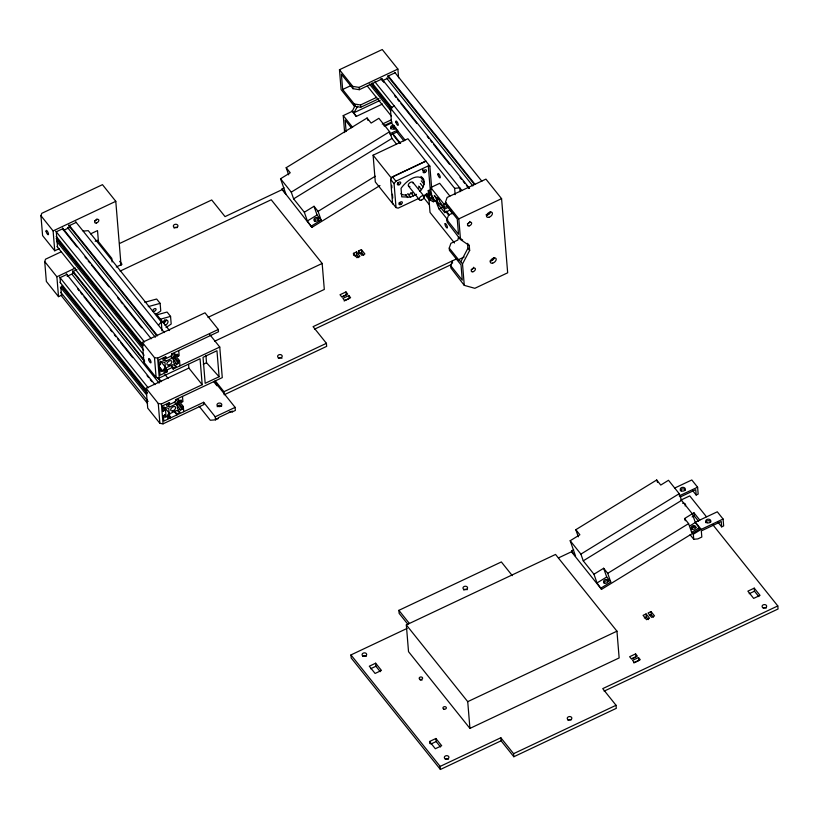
<?xml version="1.0" encoding="UTF-8"?>
<svg xmlns="http://www.w3.org/2000/svg" width="819" height="819" viewBox="0 0 819 819"><rect width="100%" height="100%" fill="white"/><g stroke="black" fill="none" stroke-linecap="round" stroke-linejoin="round"><path stroke-width="1.23" d="M419.922 191.288C424.058 187.531 426.402 180.241 420.986 176.402M458.62 236.66L457.872 240.008L450.911 243.304L449.242 248.075L449.436 250.368L461.015 264.844L462.274 280.139L450.696 265.653L452.354 260.882L452.538 263.175M59.377 248.607L54.75 250.788L42.588 235.585L40.95 215.714L41.779 213.329L102.467 184.664L115.786 201.32L121.058 265.407M61.988 295.014L58.518 296.652L46.355 281.449L44.717 261.578L45.547 259.193L61.415 251.699M453.552 212.674L448.587 215.018L446.918 219.799L458.507 234.275L457.248 218.99L445.669 204.504L445.475 202.211L447.133 197.44L485.933 179.115L501.576 198.659L507.667 272.799L474.846 288.308L464.271 285.36L450.88 267.946L450.696 265.653M462.51 263.964L460.769 261.793L467.925 248.249L467.516 243.356L469.256 245.526L469.656 250.419L462.51 263.964L464.271 285.36M382.514 104.023L356.245 116.431L352.19 111.364L355.262 105.211M357.627 106.306L353.869 112.766L356.245 116.431M159.347 367.424L160.944 369.42L161.118 371.56L162.612 370.853L165.356 367.178L164.977 362.592L161.855 361.681L160.36 362.387L160.534 364.527L159.244 365.141M163.421 415.888L164.711 415.284L164.885 417.424L166.38 416.717L169.123 413.032L168.745 408.456L165.622 407.545L164.128 408.251L164.312 410.391L163.012 410.995M418.386 198.597L398.136 208.159L396.027 207.576L392.547 203.235L390.581 179.3L392.444 176.832L425.808 161.077M396.027 207.576L394.062 183.651L395.925 181.183L428.286 165.899L429.862 166.144L431.674 188.247M165.581 356.746L165.663 357.739L162.879 359.06L162.971 360.206L166.144 361.046L172.113 358.231L174.908 354.566L174.816 353.419L172.031 354.729L171.949 353.736M169.349 402.61L169.431 403.603L166.646 404.914L166.738 406.06L169.912 406.91L175.88 404.084L178.685 400.43L178.583 399.283L175.798 400.593L175.716 399.6M158.436 325.204L161.261 321.877L88.268 230.661L83.139 231.091M155.61 314.476L160.759 310.995L160.135 303.358L156.654 299.017L144.768 302.293M166.032 327.508L171.191 324.027L170.557 316.39L167.086 312.039L157.084 314.803M288.677 174.846L286.179 167.721L367.076 118.008L371.13 123.075L378.88 118.305L389.598 131.705L391.943 138.411L396.539 144.154M284.05 187.786L281.89 189.117L285.944 194.185L280.548 178.747L290.243 172.789L286.179 167.721M379.975 185.534L311.906 227.375L307.381 220.966L304.33 212.244L293.611 198.853L291.267 192.137L389.598 131.705M293.611 198.853L391.943 138.411M304.33 212.244L314.015 206.286L318.069 211.353L321.12 220.086L311.435 226.034M318.069 211.353L375.235 176.218M307.381 220.966L317.066 215.008L314.015 206.286M578.306 536.824L575.818 529.698L656.705 479.985L660.759 485.053L668.509 480.282L679.227 493.683L681.572 500.389L692.29 513.779L695.341 522.512L699.866 528.92L601.535 589.352L572 552.436L571.529 551.095L573.679 549.764M571.529 551.095L575.583 556.162L570.188 540.724L579.872 534.766L575.818 529.698M601.535 589.352L597.01 582.944L593.959 574.221L583.251 560.831L580.896 554.115L679.227 493.683M583.251 560.831L681.572 500.389M593.959 574.221L603.654 568.263L607.708 573.331L610.759 582.053L601.064 588.011M685.308 520.73L684.541 518.55L692.29 513.779M607.708 573.331L688.595 523.617L684.541 518.55M597.01 582.944L606.705 576.986L603.654 568.263M689.526 526.085L695.341 522.512M699.395 527.579L691.645 532.34L688.595 523.617M723.085 519.041L723.648 525.921L721.662 526.863L721.222 521.519L701.32 530.907L701.822 537.029L697.849 538.902L693.744 539.26L693.324 534.223L701.197 529.381L723.085 519.041L717.29 511.803L695.403 522.143L701.197 529.381M423.689 179.719C416.502 172.062 405.374 182.176 401.044 188.37L401.74 196.857L410.565 197.103L416.482 194.308M378.982 98.649L360.718 107.269L354.422 106.255L341.103 89.609L339.465 69.728L382.248 49.529L397.88 69.072L398.597 77.774M354.422 106.255L354.238 103.962L342.649 89.486L350.614 85.729M54.75 250.788L53.112 230.917L115.786 201.32M339.465 69.728L352.794 86.384L359.091 87.398L397.88 69.072M63.247 228.511L56.286 231.797L57.545 247.092M76.187 222.41L69.216 225.696L69.38 227.6L63.411 230.426M342.649 89.486L341.4 74.201L352.979 88.677L359.275 89.691L382.156 78.89L382.319 80.794L388.288 77.979L388.124 76.065L395.086 72.778M354.238 103.962L360.534 104.975L376.709 97.338M90.592 233.865L97.522 230.589L98.444 241.728M344.635 132.586L343.243 115.592L352.19 111.364M380.139 100.368L353.869 112.766L352.129 110.596M95.168 241.288L97.328 240.274L111.804 258.374L112.101 261.978M394.308 106.06L390.335 107.944L391.584 123.229L404.985 139.967M119.615 243.468L211.712 199.969L225.041 216.615L282.627 189.414M58.518 296.652L56.89 276.781L75.379 268.038M382.258 124.099L391.39 119.789M67.025 274.375L60.053 277.661L60.493 283.016M76.966 269.676L72.993 271.55L73.147 273.464L67.178 276.279M383.845 125.727L391.932 121.908M384.899 126.146L391.81 122.891M63.36 286.425L60.872 287.602L61.568 296.007L147.584 403.511M389.547 133.937L397.604 130.129M390.632 135.002L398.372 131.347M116.267 266.994L122 264.291L119.605 261.302M120.096 271.109L271.191 199.744L322.164 263.452L324.304 289.445L214.732 341.195M393.263 204.392L375.307 181.951L373.106 155.2L407.923 138.749L429.862 166.144M425.88 161.2L391.062 177.641L373.106 155.2M399.027 184.715L399.222 184.623A1.843 1.095 -38.7 0 0 400.716 182.647A1.843 1.095 -38.7 0 0 399.027 182.176L398.822 182.268A1.843 1.095 -38.7 0 0 397.338 184.244A1.843 1.095 -38.7 0 0 399.027 184.715L397.635 182.975M424.785 172.543L424.989 172.451A1.843 1.095 -38.7 0 0 426.474 170.475A1.843 1.095 -38.7 0 0 424.785 170.004L424.59 170.096A1.843 1.095 -38.7 0 0 423.095 172.072A1.843 1.095 -38.7 0 0 424.785 172.543L422.706 169.942M451.197 209.551L444.727 212.602L431.408 195.956L430.712 187.551L439.67 183.323L449.856 196.048M424.017 195.946L428.511 193.816L428.245 190.602L430.241 189.66L428.286 165.899M428.654 195.065L428.439 192.455L430.026 193.274L431.848 196.693L432.063 199.304L430.477 198.495L428.654 195.065L431.644 193.663M430.477 198.495L432.463 197.553M447.553 206.112L444.318 207.637L439.834 201.935A3.46 1.034 64.7 0 0 438.114 198.505A3.46 1.034 64.7 0 0 436.619 197.922L434.295 195.444L436.732 199.519L438.882 198.505M427.508 194.461L430.61 200.327L433.343 201.75L436.322 200.338M188.565 364.353L188.872 368.069L146.089 388.267L158.262 403.47L161.404 403.982L202.191 384.715L200.051 358.732L159.265 377.989L156.122 377.487L143.96 362.285L142.322 342.403L204.996 312.807L218.315 329.453L218.499 331.746L171.755 353.839L171.908 355.743L165.94 358.568L165.786 356.654L158.814 359.94L160.074 375.225L167.035 371.939L166.881 370.024L165.315 368.069M444.318 207.637L444.041 204.197L446.273 203.143M207.985 317.383L322.164 263.452M436.865 200.829L437.172 204.555L439.097 209.019L442.086 207.606M444.727 212.602L444.441 209.162L448.751 207.135M353.45 253.368L356.429 251.955L359.91 256.296L356.92 257.709L353.45 253.368L353.613 255.405M358.425 251.013L361.404 249.611L364.885 253.951L361.896 255.364L358.425 251.013L358.589 253.051M354.688 255.948L356.685 255.016L356.429 251.955M359.664 253.603L361.66 252.661L361.404 249.611M142.322 342.403L154.484 357.606L157.637 358.118L218.315 329.453M469.256 245.526L460.493 239.506L458.804 218.868L501.576 198.659M176.249 354.361L177.846 356.357L179.136 355.743L178.716 350.542M159.644 370.034L160.944 369.42M177.846 356.357L177.672 354.217L176.177 354.914L173.433 358.599L173.812 363.186L176.935 364.086L178.429 363.38L178.245 361.24L179.545 360.636L174.744 354.647M166.881 370.024L172.85 367.209L171.284 365.254M165.162 369.041L166.759 371.038L163.974 372.358L163.882 371.212L166.677 367.547L172.645 364.721L175.819 365.571L175.911 366.717L173.126 368.028L173.208 369.031M209.715 334.49L219.758 347.041L173.004 369.123L172.85 367.209M345.976 291.922L340.008 294.738L341.738 296.918L347.717 294.093L345.976 291.922L346.222 294.983L342.25 296.857M203.266 364.26L206.521 362.715L205.907 355.292M348.874 295.546L342.905 298.362L344.635 300.532L350.604 297.717L348.874 295.546L349.119 298.597L344.144 300.952M457.063 258.65L313.083 326.658L326.412 343.315L326.658 346.365L224.201 394.758L223.945 391.707L215.182 380.753M449.242 248.075L458.517 259.654L464.168 256.992M314.486 329.177L451.556 264.435M219.103 376.73L205.17 383.302L203.04 357.319L216.963 350.737L219.103 376.73L206.521 362.715M180.016 400.215L181.613 402.211L182.913 401.607L182.483 396.406M163.165 407.043L165.51 409.981L163.032 411.148L162.592 405.804L169.553 402.518L169.707 404.422L175.675 401.607L175.522 399.692L222.277 377.61L219.758 347.041M181.613 402.211L181.439 400.071L179.945 400.778L177.201 404.453L177.58 409.039L180.702 409.95L182.197 409.244L182.023 407.104L183.313 406.49L179.32 401.505M168.929 414.905L170.526 416.902L167.741 418.212L167.649 417.066L170.444 413.4L176.413 410.585L179.586 411.435L179.678 412.581L176.894 413.892L176.976 414.885L173.782 410.892M223.945 391.707L326.412 343.315M199.16 406.296L210.309 420.239L215.469 419.84L215.223 416.779L203.634 402.293L163.841 421.089L163.401 415.735L165.888 414.568L165.51 409.981M146.089 388.267L147.727 408.138L159.889 423.341L163.042 423.853L203.829 404.586L203.634 402.293M215.223 416.779L235.114 407.381L214.343 381.419M215.469 419.84L218.458 418.427L218.397 417.659L232.32 411.077L232.381 411.844L229.289 412.08M407.903 624.344L399.14 613.39L398.884 610.339L501.351 561.947L512.315 575.655M674.539 488.124L691.809 479.965L697.604 487.203L698.167 494.082L696.181 495.024L692.557 490.499M679.176 495.915L697.604 487.203M406.326 624.917L555.548 554.443L616.953 631.183L619.144 657.933L469.932 728.408L408.527 651.668L406.326 624.917L467.731 701.658L469.932 728.408M680.272 496.979L695.74 489.67L696.181 495.024M440.407 769.471L440.151 766.41L500.839 737.755L501.085 740.806L440.407 769.471L351.197 657.985L350.952 654.924L407.053 628.429M558.435 557.923L572.266 551.392M680.538 500.255L689.752 495.904L706.408 516.717M375.665 663.206L369.297 666.205L375.092 673.453L381.459 670.444L375.665 663.206L375.911 666.256L380.262 671.693M691.871 513.851L693.99 512.848L699.784 520.085M370.608 668.765L375.911 666.256M692.116 516.912L694.246 515.909L693.99 512.848M646.068 613.933L643.079 615.345L646.56 619.686L649.539 618.273L646.068 613.933L646.314 616.994L648.402 619.594M651.044 611.578L648.054 612.991L651.535 617.331L654.514 615.929L651.044 611.578L651.289 614.639L653.378 617.25M644.328 617.925L646.314 616.994M649.303 615.581L651.289 614.639M467.731 701.658L616.953 631.183M429.545 741.502L435.913 738.492L441.697 745.73L435.329 748.74L429.545 741.502L429.709 743.539M754.238 588.144L747.87 591.154L753.664 598.392L760.032 595.382L754.238 588.144L754.483 591.195L758.834 596.631M430.855 744.061L436.158 741.553L435.913 738.492M749.18 593.703L754.483 591.195M635.605 653.9L629.637 656.715L631.377 658.885L637.346 656.07L635.605 653.9L635.861 656.961L631.879 658.834M638.503 657.524L632.534 660.339L634.275 662.51L640.243 659.694L638.503 657.524L638.759 660.575L633.783 662.929M712.755 524.651L777.794 605.937L602.723 688.636L616.042 705.282L616.298 708.343L513.83 756.736L501.085 740.806M604.125 691.144L778.05 608.998L777.794 605.937M513.83 756.736L513.585 753.685L616.042 705.282M400.655 204.515L400.849 204.422A1.843 1.095 -38.7 0 0 402.344 202.447A1.843 1.095 -38.7 0 0 400.655 201.976L400.45 202.068A1.843 1.095 -38.7 0 0 398.966 204.044A1.843 1.095 -38.7 0 0 400.655 204.515L399.262 202.774M232.381 411.844L235.37 410.432L235.114 407.381M148.249 306.634L160.135 303.358M160.555 319.144L170.557 316.39M371.406 84.265L454.627 188.309L459.766 187.868L460.083 191.697M216.39 418.581L218.458 418.427M428.245 190.602L429.873 191.451L432.975 197.307L433.343 201.75M446.918 219.799L447.113 222.092L458.763 237.336L462.653 240.008M458.517 259.654L460.769 261.793M394.768 72.379L481.859 181.224M388.001 75.573L475.092 184.418M388.083 76.566L474.375 184.408M386.568 78.061L472.86 185.913M381.644 78.583L469.533 188.421M380.917 78.573L384.121 82.565M394.502 95.547L396.099 97.543M397.696 99.549L399.303 101.546M400.901 103.542L416.881 123.515M427.262 136.497L428.859 138.493M430.456 140.489L432.053 142.486M433.65 144.482L449.631 164.455M460.022 177.436L461.619 179.433M463.216 181.429L464.813 183.425M466.41 185.422L468.806 188.421M374.877 81.777L461.967 190.622M372.102 82.975L392.076 107.944M371.478 83.702L391.451 108.671M369.308 83.876L390.888 110.841M718.038 522.338L721.662 526.863M367.342 86.077L391.308 116.032M392.741 126.925L394.338 128.921M396.734 131.91L403.921 140.899M422.901 169.85L424.989 172.451M392.598 133.425L400.593 143.417M393.478 135.422L399.877 143.407M445.475 202.211L458.804 218.868M694.246 515.909L698.587 521.334M430.712 187.551L444.041 204.197M421.488 178.337L424.273 181.808M446.263 211.118L449.447 215.1M444.441 209.162L439.977 203.685A3.46 1.034 64.7 0 1 438.493 203.092A3.46 1.034 64.7 0 1 436.762 199.672L436.732 199.519M421.283 180.794L424.068 184.265M445.761 211.517L448.157 214.506M420.311 183.456L423.095 186.927M439.097 209.019L447.86 219.963M426.382 193.468L429.576 197.461M426.31 194.031L429.504 198.024M418.652 186.128L421.427 189.609M425.02 194.646L429.811 200.635M467.925 248.249L469.656 250.419M458.763 237.336L460.493 239.506M412.971 182.422L423.976 196.181M691.881 532.411L693.324 534.223M423.843 197.84L429.443 204.832M690.12 534.735L693.744 539.26M454.494 243.008L430.026 212.418L428.521 194.154M408.497 186.056L419.502 199.816M410.769 192.526L413.554 195.997M407.78 193.622L410.565 197.103M397.839 182.883L399.222 184.623M392.444 176.832L395.925 181.183M343.243 115.592L352.641 127.344M405.651 194.922L407.729 197.522M351.341 127.774L345.168 120.055L346.109 131.521M390.581 179.3L394.062 183.651M399.467 202.682L400.849 204.422M361.66 252.661L363.738 255.272M356.685 255.016L358.773 257.616M317.066 215.008L321.12 220.086M606.705 576.986L610.759 582.053M280.548 178.747L291.267 192.137M570.188 540.724L580.896 554.115M311.906 227.375L281.89 189.117M398.884 610.339L409.244 623.279M500.839 737.755L513.585 753.685M213.841 381.818L217.025 385.8M155.825 313.39L169.574 330.569M75.645 221.734L164.332 332.575M188.872 368.069L202.191 384.715M174.252 356.255L178.245 361.24M68.878 224.928L157.565 335.77M68.96 225.921L156.849 335.759M173.628 357.391L178.429 363.38M172.942 359.101L176.935 364.086M67.445 227.416L155.334 337.264M170.516 356.234L172.113 358.231M174.314 364.721L175.911 366.717M62.51 227.938L151.198 338.769M62.592 228.931L76.976 246.898M84.961 256.89L86.568 258.886M88.165 260.882L89.762 262.879M91.359 264.875L108.937 286.845M117.721 297.829L119.318 299.826M120.925 301.822L122.522 303.818M124.119 305.815L141.697 327.784M171.529 366.032L173.126 368.028M163.749 358.057L166.144 361.046M160.565 361.189L165.356 367.178M55.743 231.132L144.441 341.963M164.691 369L166.257 370.956M40.95 215.714L53.112 230.917M56.173 236.322L143.264 345.168M56.347 238.053L142.629 345.894M158.61 365.868L162.612 370.853M56.276 238.605L142.567 346.457M164.906 374.437L168.1 378.429M56.583 241.216L143.663 350.061M57.002 246.417L144.093 355.262M178.02 402.109L182.023 407.104M72.645 270.782L144.553 360.657M158.139 377.631L161.333 381.623M72.727 271.775L144.635 361.65M157.422 377.631L160.616 381.623M177.406 403.255L182.197 409.244M72.011 274.273L159.101 383.118M174.283 402.088L175.88 404.084M176.709 404.955L180.702 409.95M178.081 410.585L179.678 412.581M66.288 273.792L154.975 384.633M77.549 288.769L79.146 290.765M80.743 292.762L82.34 294.758M83.947 296.754L99.918 316.728M110.309 329.709L111.906 331.705M114.302 334.705L115.899 336.701M117.496 338.697L119.093 340.694M120.7 342.69L132.678 357.668M147.062 375.645L148.659 377.641M150.256 379.637L151.853 381.634M174.498 410.892L176.894 413.892M167.516 403.91L169.912 406.91M436.158 741.553L440.499 746.979M164.332 407.043L169.123 413.032M59.521 276.986L148.208 387.827M169.011 415.898L170.608 417.895L170.526 416.902M44.717 261.578L56.89 276.781M59.951 282.186L147.031 391.032M61.712 285.903L147.205 392.751M164.783 414.721L166.38 416.717M61.64 286.466L147.133 393.315M60.35 287.08L146.642 394.922M60.78 292.27L148.137 401.453M350.952 654.924L440.151 766.41M450.286 209.572L452.119 213.82M656.705 479.985L657.534 482.36M367.076 118.008L367.905 120.383M454.627 188.309L455.149 194.676M391.697 185.289L391.902 187.827M392.424 194.205L392.741 198.024M359.091 87.398L359.275 89.691M360.534 104.975L360.718 107.269M352.794 86.384L352.979 88.677M179.545 360.636L179.965 365.827M183.313 406.49L183.743 411.691M166.759 371.038L166.841 372.031M161.261 321.877L161.988 330.794M157.637 358.118L159.265 377.989M161.404 403.982L163.042 423.853M154.484 357.606L156.122 377.487M158.262 403.47L159.889 423.341M473.648 267.25A2.416 1.443 -38.7 0 1 471.181 269.594M469.881 221.396A2.416 1.443 -38.7 0 1 469.696 221.877M469.4 222.369A2.416 1.443 -38.7 0 1 467.414 223.741M490.653 211.763A3.46 2.058 -38.7 0 1 486.394 215.223M494.42 257.627A3.46 2.058 -38.7 0 1 490.161 261.087M217.23 406.746A2.416 1.812 -4.7 0 1 219.236 405.344A2.416 1.812 -4.7 0 1 221.652 406.142M96.888 218.99A2.416 1.443 -38.7 0 1 94.605 220.843M419.707 186.742A13.831 8.221 -38.7 0 1 418.601 188.083M413.042 192.598A13.831 8.221 -38.7 0 1 408.374 194.564M406.859 194.871A13.831 8.221 -38.7 0 1 400.767 193.714M409.93 186.456A2.887 1.71 -38.7 0 1 408.343 184.695A2.887 1.71 -38.7 0 1 411.333 182.064A2.887 1.71 -38.7 0 1 413.175 183.599M314.486 221.447A2.303 1.812 -19.3 0 1 316.625 218.827A2.303 1.812 -19.3 0 1 318.847 220.854M164.68 319.809A1.843 1.095 -38.7 0 1 164.22 321.365A1.843 1.095 -38.7 0 1 162.459 322.287A3.634 2.16 -38.7 0 1 167.721 320.741A3.634 2.16 -38.7 0 1 165.1 325.44M166.247 320.055A3.634 2.16 -38.7 0 1 163.37 323.259M395.669 127.15A2.539 1.894 -4.7 0 1 392.711 129.136A2.539 1.894 -4.7 0 1 390.755 126.689A2.539 1.894 -4.7 0 1 394.4 125.553M390.735 128.88A2.539 1.894 -4.7 0 1 393.591 126.884A2.539 1.894 -4.7 0 1 395.71 129.167M604.125 583.425A2.303 1.812 -19.3 0 1 608.23 581.459M691.789 529.545A2.303 1.812 -19.3 0 1 695.904 527.569M680.364 490.847A2.539 1.894 -4.7 0 1 682.555 488.882A2.539 1.894 -4.7 0 1 685.339 490.161M691.922 529.688A2.303 1.812 -19.3 0 1 692.7 527.047A2.303 1.812 -19.3 0 1 695.792 527.303M705.845 522.696A2.539 1.894 -4.7 0 1 708.036 520.73A2.539 1.894 -4.7 0 1 710.82 522.01M682.677 503.306A2.303 1.72 -4.7 0 1 685.186 503.91A2.303 1.72 -4.7 0 1 685.114 505.917M763.216 608.046A2.303 1.72 -4.7 0 1 766.246 608.067M567.966 720.351A2.303 1.72 -4.7 0 1 571.191 719.901M463.697 590.038A2.303 1.72 -4.7 0 1 467.147 589.731M362.991 656.469A2.303 1.72 -4.7 0 1 366.247 656.347M445.249 759.274A2.303 1.72 -4.7 0 1 448.505 759.152M420.27 680.22A1.73 1.29 -4.7 0 1 422 680.159M493.939 257.76A2.887 1.71 -38.7 0 1 490.386 260.637M490.161 211.896A2.887 1.71 -38.7 0 1 486.077 214.721M278.327 358.374A2.303 1.72 -4.7 0 1 281.982 358.231M174.068 228.061A2.303 1.72 -4.7 0 1 177.293 227.621M445.239 223.556L445.075 223.648A2.416 0.727 64.7 0 0 445.556 226.116A2.416 0.727 64.7 0 0 447.154 227.979L447.317 227.887A2.416 0.727 64.7 0 0 446.836 225.42A2.416 0.727 64.7 0 0 445.239 223.556M472.921 271.775A2.416 1.443 -38.7 0 0 475.317 268.591A2.416 1.443 -38.7 0 0 471.764 269.523A2.416 1.443 -38.7 0 0 472.921 271.775M469.154 225.911A2.416 1.443 -38.7 0 0 471.549 222.737A2.416 1.443 -38.7 0 0 467.997 223.669A2.416 1.443 -38.7 0 0 469.154 225.911M488.871 217.291A3.46 2.058 -38.7 0 0 492.291 212.756A3.46 2.058 -38.7 0 0 487.213 214.087A3.46 2.058 -38.7 0 0 488.871 217.291M492.639 263.145A3.46 2.058 -38.7 0 0 496.068 258.609A3.46 2.058 -38.7 0 0 490.99 259.94A3.46 2.058 -38.7 0 0 492.639 263.145M148.659 359.613A2.416 0.727 64.7 0 0 150.757 362.878A2.416 0.727 64.7 0 0 149.99 359.51A2.416 0.727 64.7 0 0 148.659 359.613M218.182 406.449A2.416 1.812 -4.7 0 0 221.795 404.75A2.416 1.812 -4.7 0 0 218.161 403.317A2.416 1.812 -4.7 0 0 218.182 406.449M46.13 231.48A2.416 0.727 64.7 0 0 48.219 234.736A2.416 0.727 64.7 0 0 47.461 231.378A2.416 0.727 64.7 0 0 46.13 231.48M96.335 223.024A2.416 1.443 -38.7 0 0 98.741 219.85A2.416 1.443 -38.7 0 0 95.178 220.782A2.416 1.443 -38.7 0 0 96.335 223.024M421.242 200.143A2.887 1.71 -38.7 0 0 424.099 196.365A2.887 1.71 -38.7 0 0 419.871 197.481A2.887 1.71 -38.7 0 0 421.242 200.143M315.09 221.089A2.303 1.812 -19.3 0 0 318.448 219.021A2.303 1.812 -19.3 0 0 315.028 217.885A2.303 1.812 -19.3 0 0 315.09 221.089M154.167 311.374A1.843 1.095 -38.7 0 0 155.989 308.958A1.843 1.095 -38.7 0 0 153.286 309.664A1.843 1.095 -38.7 0 0 154.167 311.374M395.905 122.133A2.416 0.727 64.7 0 0 397.993 125.399A2.416 0.727 64.7 0 0 397.225 122.031A2.416 0.727 64.7 0 0 395.905 122.133M437.899 174.621A2.416 0.727 64.7 0 0 439.987 177.887A2.416 0.727 64.7 0 0 439.23 174.519A2.416 0.727 64.7 0 0 437.899 174.621M692.393 529.176A2.303 1.812 -19.3 0 0 695.751 527.119A2.303 1.812 -19.3 0 0 692.331 525.972A2.303 1.812 -19.3 0 0 692.393 529.176M604.719 583.067A2.303 1.812 -19.3 0 0 608.077 580.999A2.303 1.812 -19.3 0 0 604.668 579.862A2.303 1.812 -19.3 0 0 604.719 583.067M681.51 490.919A2.539 1.894 -4.7 0 0 685.308 489.127A2.539 1.894 -4.7 0 0 681.5 487.633A2.539 1.894 -4.7 0 0 681.51 490.919M706.992 522.757A2.539 1.894 -4.7 0 0 710.779 520.966A2.539 1.894 -4.7 0 0 706.971 519.471A2.539 1.894 -4.7 0 0 706.992 522.757M763.236 607.831A2.303 1.72 -4.7 0 0 766.676 606.203A2.303 1.72 -4.7 0 0 763.216 604.852A2.303 1.72 -4.7 0 0 763.236 607.831M464.138 589.496A2.303 1.72 -4.7 0 0 467.577 587.868A2.303 1.72 -4.7 0 0 464.117 586.506A2.303 1.72 -4.7 0 0 464.138 589.496M568.406 719.809A2.303 1.72 -4.7 0 0 571.846 718.181A2.303 1.72 -4.7 0 0 568.386 716.82A2.303 1.72 -4.7 0 0 568.406 719.809M363.226 656.111A2.303 1.72 -4.7 0 0 366.677 654.483A2.303 1.72 -4.7 0 0 363.216 653.122A2.303 1.72 -4.7 0 0 363.226 656.111M445.485 758.906A2.303 1.72 -4.7 0 0 448.925 757.278A2.303 1.72 -4.7 0 0 445.464 755.927A2.303 1.72 -4.7 0 0 445.485 758.906M443.785 709.09A1.73 1.29 -4.7 0 0 446.365 707.872A1.73 1.29 -4.7 0 0 443.775 706.848A1.73 1.29 -4.7 0 0 443.785 709.09M420.034 679.401A1.73 1.29 -4.7 0 0 422.614 678.183A1.73 1.29 -4.7 0 0 420.024 677.17A1.73 1.29 -4.7 0 0 420.034 679.401M168.898 365.039A2.887 1.71 -38.7 0 0 171.755 361.261A2.887 1.71 -38.7 0 0 167.526 362.367A2.887 1.71 -38.7 0 0 168.898 365.039M172.676 410.892A2.887 1.71 -38.7 0 0 175.522 407.115A2.887 1.71 -38.7 0 0 171.294 408.231A2.887 1.71 -38.7 0 0 172.676 410.892M174.498 227.518A2.303 1.72 -4.7 0 0 177.948 225.89A2.303 1.72 -4.7 0 0 174.488 224.529A2.303 1.72 -4.7 0 0 174.498 227.518M278.767 357.831A2.303 1.72 -4.7 0 0 282.217 356.204A2.303 1.72 -4.7 0 0 278.757 354.842A2.303 1.72 -4.7 0 0 278.767 357.831"/></g></svg>
